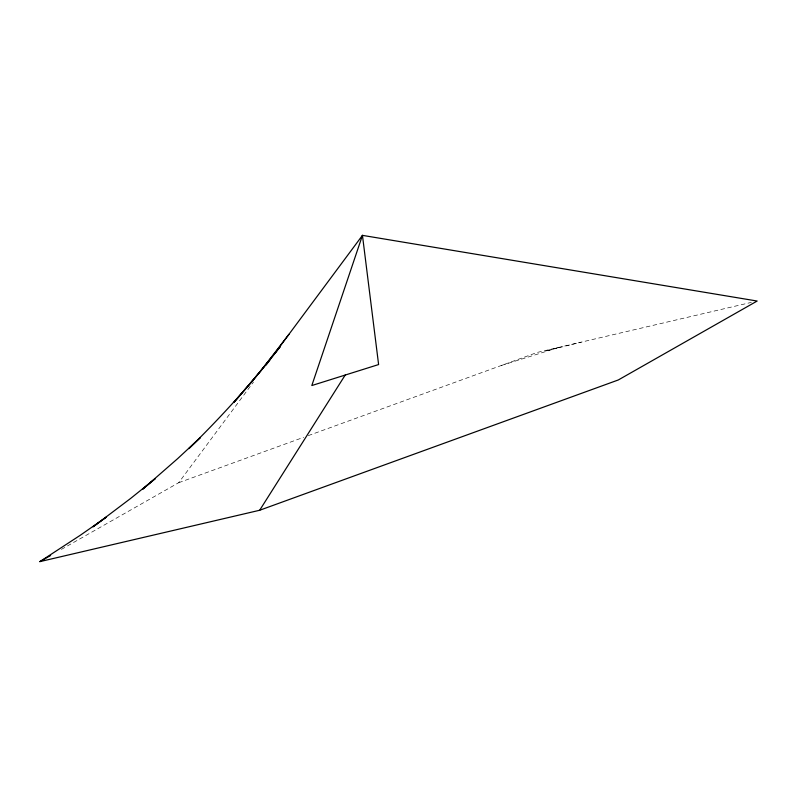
<?xml version="1.0" encoding="UTF-8"?>
<svg xmlns="http://www.w3.org/2000/svg" width="797" height="797" viewBox="0 0 797 797"><rect width="100%" height="100%" fill="white"/><g stroke="black" fill="none" stroke-linecap="round" stroke-linejoin="round"><path stroke-width="0.6" stroke-dasharray="3.98 2.99" d="M61.379 549.402L178.687 482.713L253.526 381.972M178.687 482.713L303.687 437.294M308.26 435.63L537.337 352.404L751.362 302.382M501.472 365.434L559.315 347.273L544.71 351.238L581.302 342.132"/><path stroke-width="1.2" d="M288.952 334.302L261.097 370.495L233.89 402.435L251.623 381.942L280.355 346.466C252.37 382.68 221.596 416.652 188.869 448.621L200.416 437.483L177.631 458.654L142.723 489.149L155.156 478.718L130.598 498.464L93.05 526.817L106.36 517.104L80.049 535.425L39.85 561.636L259.663 510.259L345.211 375.048M266.128 365.016L270.572 359.039M274.985 353.101L362.456 235.364L757.15 301.037L618.313 379.96L259.663 510.259M39.85 561.636L50.609 555.519M362.456 235.364L311.816 385.539L378.605 364.558L362.456 235.364"/></g></svg>
